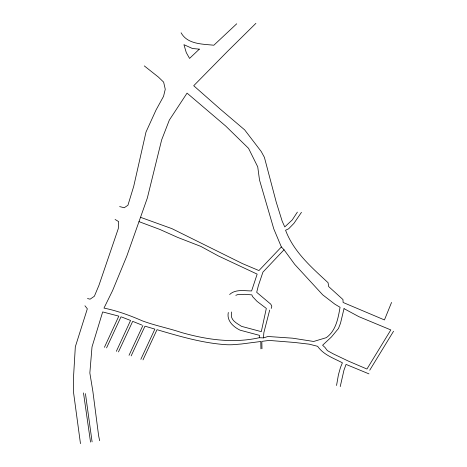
<?xml version="1.0" encoding="UTF-8"?>
<svg xmlns="http://www.w3.org/2000/svg" width="467" height="467" viewBox="0 0 467 467"><rect width="100%" height="100%" fill="white"/><g stroke="black" fill="none" stroke-linecap="round" stroke-linejoin="round"><path stroke-width="0.7" d="M228.316 312.47C226.501 320.689 233.348 326.918 240.126 330.187L259.512 335.364L259.238 337.723C233.191 343.56 206.799 339.696 181.441 332.516C168.546 328.184 155.12 325.61 142.371 320.858C129.978 315.458 117.258 310.783 103.978 308.092L112.57 290.626L126.82 256.062L147.327 198.061L161.635 139.942L169.323 120.107L187.051 93.12L225.719 126.061L248.549 148.343L257.737 166.859L259.506 179.988L273.802 228.935L281.373 246.967L284.035 249.769L294.724 264.386L322.715 294.84L334.862 304.18L340.069 307.292C338.096 318.336 336.047 330.589 326.322 337.659L313.661 341.47L292.628 338.184L267.947 336.485L263.464 337.892L259.238 337.723M231.463 311.979L231.334 314.992A18.768 17.051 -21.5 0 0 231.34 315.388C231.387 320.963 237.592 323.649 241.544 326.363L261.304 331.646L266.318 308.418L257.019 301.343L252.577 296.627L251.865 294.875L244.784 294.309L237.691 294.607L235.817 295.337M263.464 337.892L263.855 332.673L269.675 310.094M336.544 385.491L338.435 374.732L340.507 367.383L342.41 362.812C333.596 358.166 323.59 354.891 317.636 346.31L309.23 344.173L294.689 342.48L269.179 340.425L261.824 341.365L261.975 348.732M340.233 386.583L343.928 370.29L346.053 364.412L368.971 373.874M271.222 308.453L271.8 306.218L270.778 304.18L256.692 292.319L258.356 285.716L262.939 272.109L284.035 249.769M391.556 302.447L384.446 319.936L343.117 302.476L342.959 299.545L328.657 286.557L328.067 282.693C311.53 267.358 293.725 251.923 285.576 230.237L288.664 228.783L293.906 223.395L301.46 212.345M104.427 347.32L118.811 316.136L102.676 311.938L92.011 346.94L89.845 372.981L92.88 391.474L98.63 435.816L99.664 440.702M116.336 351.336L130.573 320.467L122.827 317.455L120.994 316.83L106.564 347.892M118.466 351.908L132.692 321.349L141.781 325.014M129.032 355.317L142.92 325.441M131.163 355.889L144.98 326.164L154.875 329.118L140.841 359.321M142.972 359.894L157.011 329.69C179.801 336.363 202.701 343.198 226.571 344.716A65.724 59.712 -21.5 0 0 232.548 344.716L241.416 343.998L260.784 341.494L260.936 348.867M369.724 370.226L393.541 331.249M297.38 212.1L292.266 219.916L284.771 226.921L282.196 221.235L276.271 202.264L264.392 157.321L261.24 151.536L244.65 129.861L220.43 109.272L193.712 85.735L227.417 51.463L255.898 23.35M281.373 246.967L258.94 270.568L242.531 263.639L171.932 228.649L140.52 217.307M236.74 23.776L213.845 45.223C202.474 44.026 187.419 44.383 181.097 32.783M229.618 294.508C235.502 288.968 244.299 290.9 251.614 290.941L257.165 274.129L218.299 255.916L200.828 246.395L177.635 237.388L159.737 229.39L138.991 221.632M119.64 206.589L124.24 207.745L127.94 205.235L133.72 186.315L145.996 132.056L156.054 109.978L163.555 96.319L165.26 89.273L163.643 82.139L158.412 77.084L144.297 65.905M87.504 298.53L90.084 299.184L94.375 296.241L98.969 285.261L118.285 228.626L118.653 221.603L115.086 219.467M84.941 305.774L87.335 308.804L75.327 346.794L73.523 377.149L73.459 391.813L80.47 443.65M90.534 442.103L83.494 392.916M85.449 393.634L92.092 441.864M344.021 308.64L340.501 323.257L338.47 328.482L331.424 336.999L322.598 345.224L324.991 347.454L327.344 350.6L333.193 353.834L348.341 361.073L366.939 369.035L390.832 329.93L358.86 316.661L344.021 308.64M199.345 49.14L189.561 58.41L186.28 52.59L183.934 44.68L192.48 48.515L199.345 49.14"/></g></svg>
